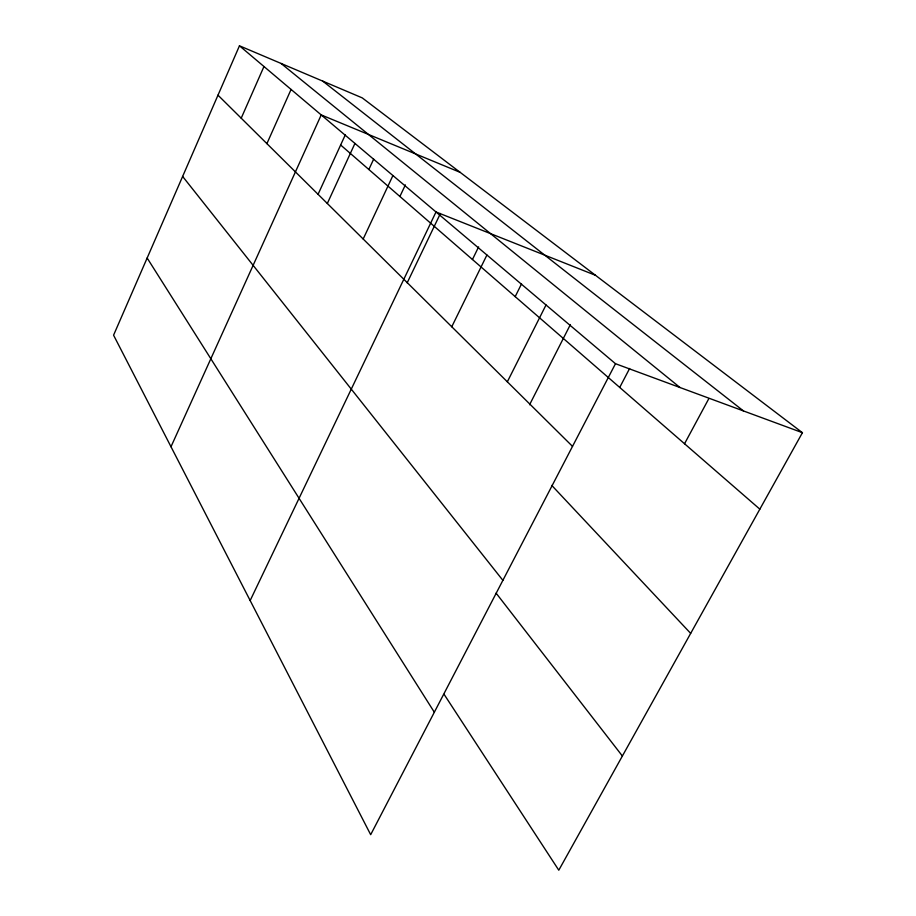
<?xml version="1.0" encoding="UTF-8"?>
<svg xmlns="http://www.w3.org/2000/svg" width="916" height="916" viewBox="0 0 916 916"><rect width="100%" height="100%" fill="white"/><g stroke="black" fill="none" stroke-linecap="round" stroke-linejoin="round"><path stroke-width="1.37" d="M239.465 45.8L113.573 335.187L370.682 834.694L615.483 363.709L239.465 45.8L362.232 97.875L802.427 432.695L558.794 870.2L444.077 694.305M241.217 118.187L263.968 66.525M266.899 143.629L291.082 89.436M170.994 446.756L321.218 114.924L460.118 172.334M318.127 194.181L345.309 134.812M327.321 203.478L354.939 143.434M368.85 169.506L373.659 159.144M363.183 239.007L392.918 175.54M399.903 196.482L405.364 184.895M250.16 600.553L436.005 211.974L595.48 275.292M407.173 282.861L440.413 213.474M472.45 259.514L478.61 246.896M451.771 326.76L486.911 255.014M515.193 296.635L521.525 283.914M507.338 381.812L546.016 304.982M529.574 404.746L570.405 324.55M619.72 387.434L629.635 368.461M684.538 443.756L708.835 398.62M615.483 363.709L802.427 432.695M322.753 81.135L743.494 410.952M281.029 63.433L679.993 387.514M340.649 145.003L759.845 509.17M217.985 95.172L572.511 446.378M551.787 485.434L690.675 633.38M182.627 176.433L502.884 580.343M496.106 593.144L622.376 756.021M147.144 258.014L434.333 712.236"/></g></svg>
